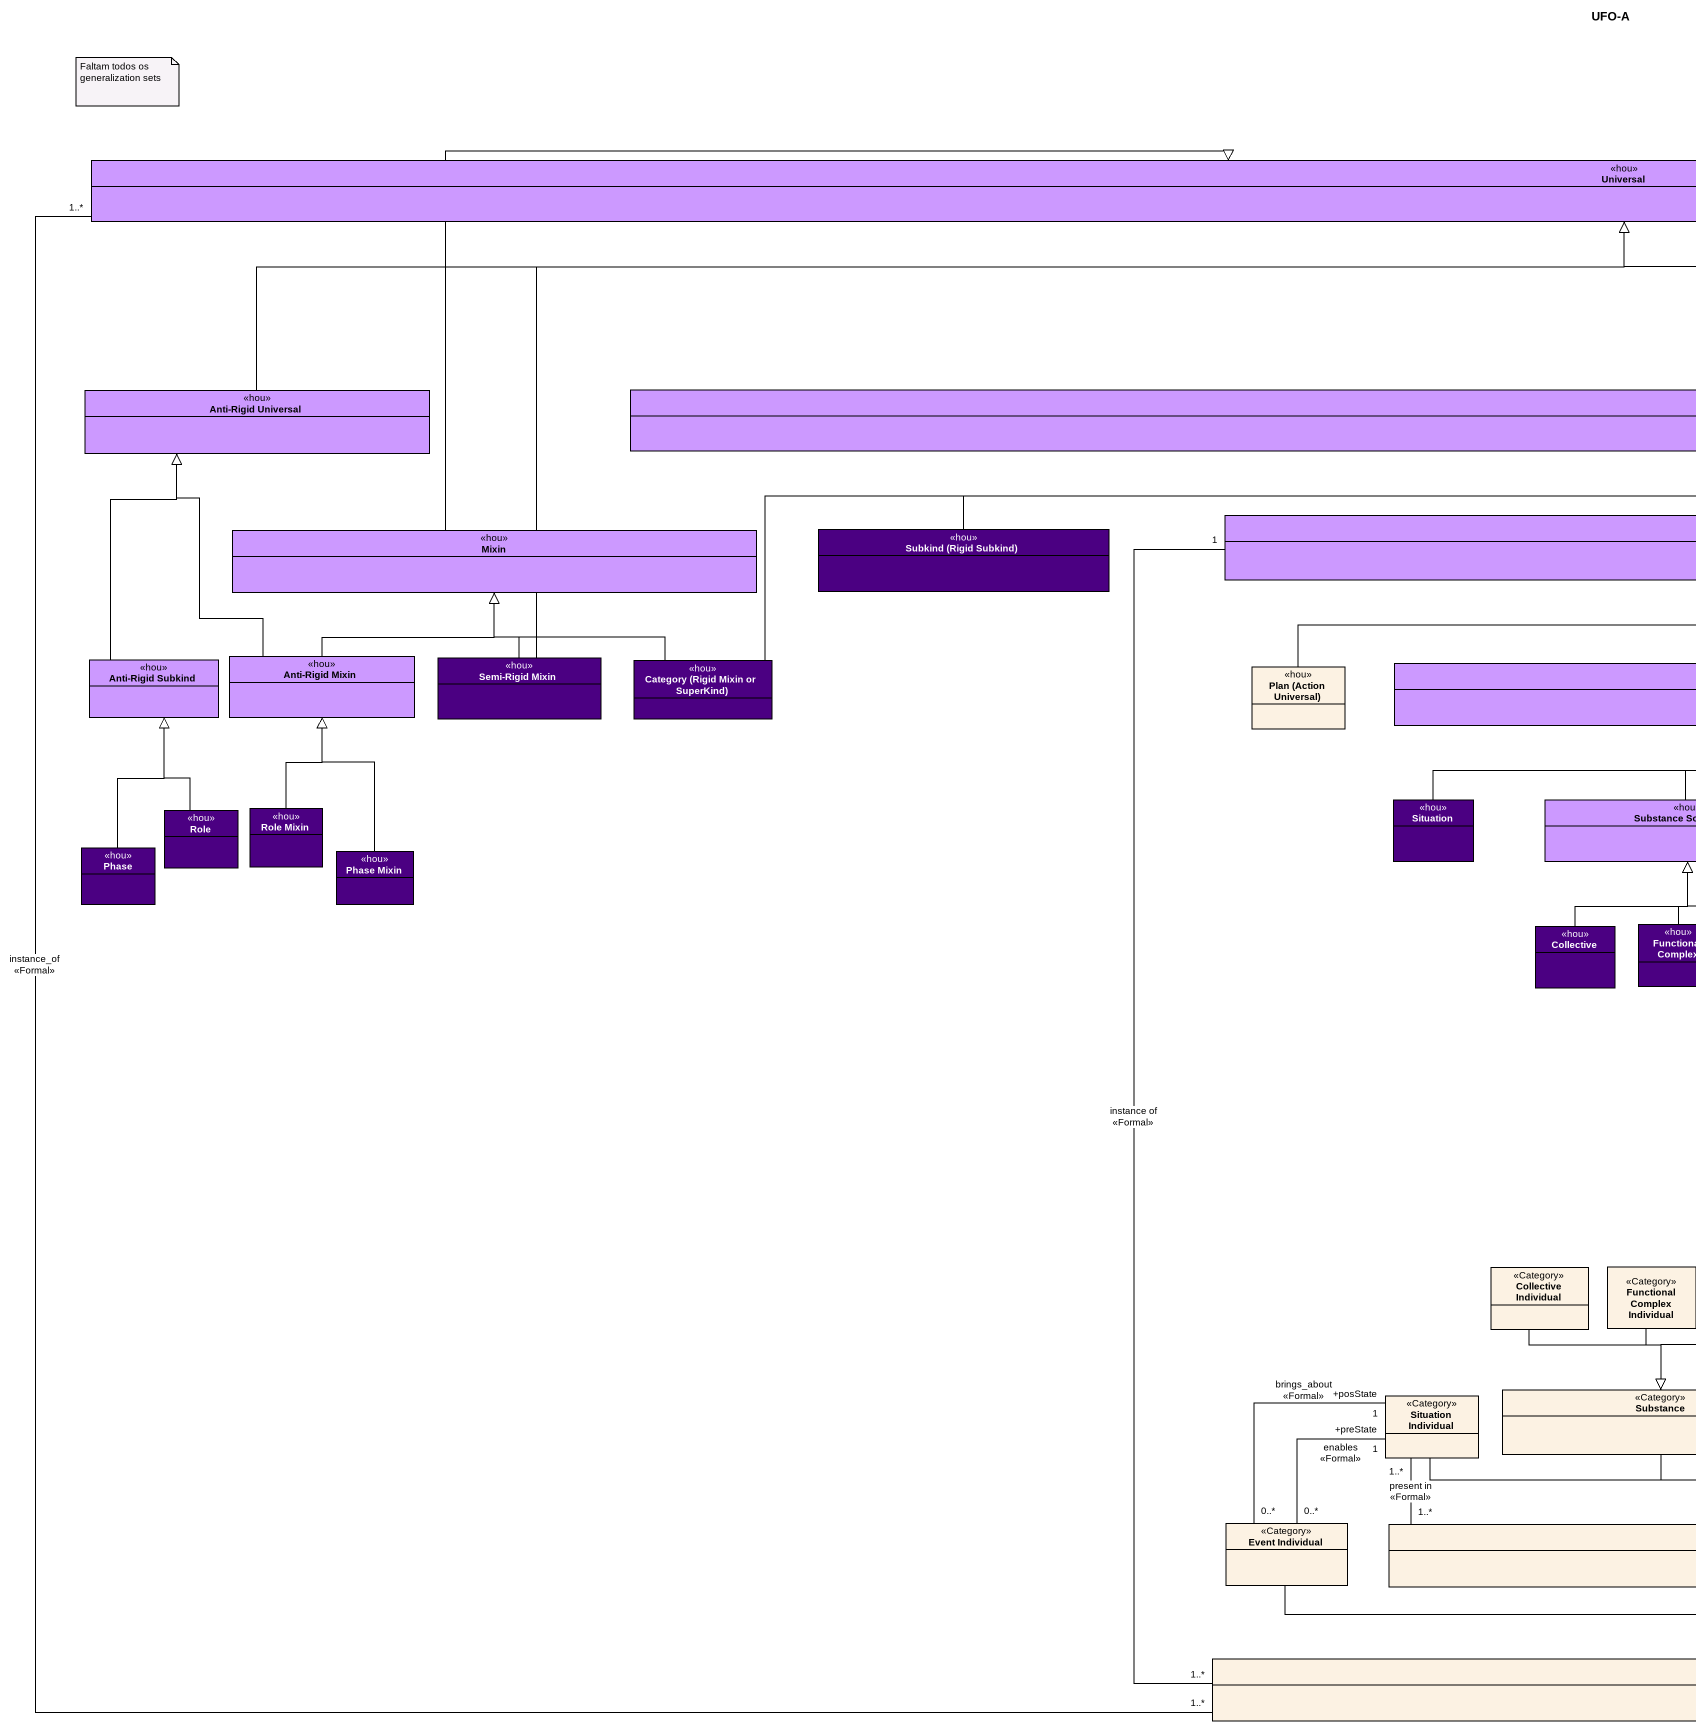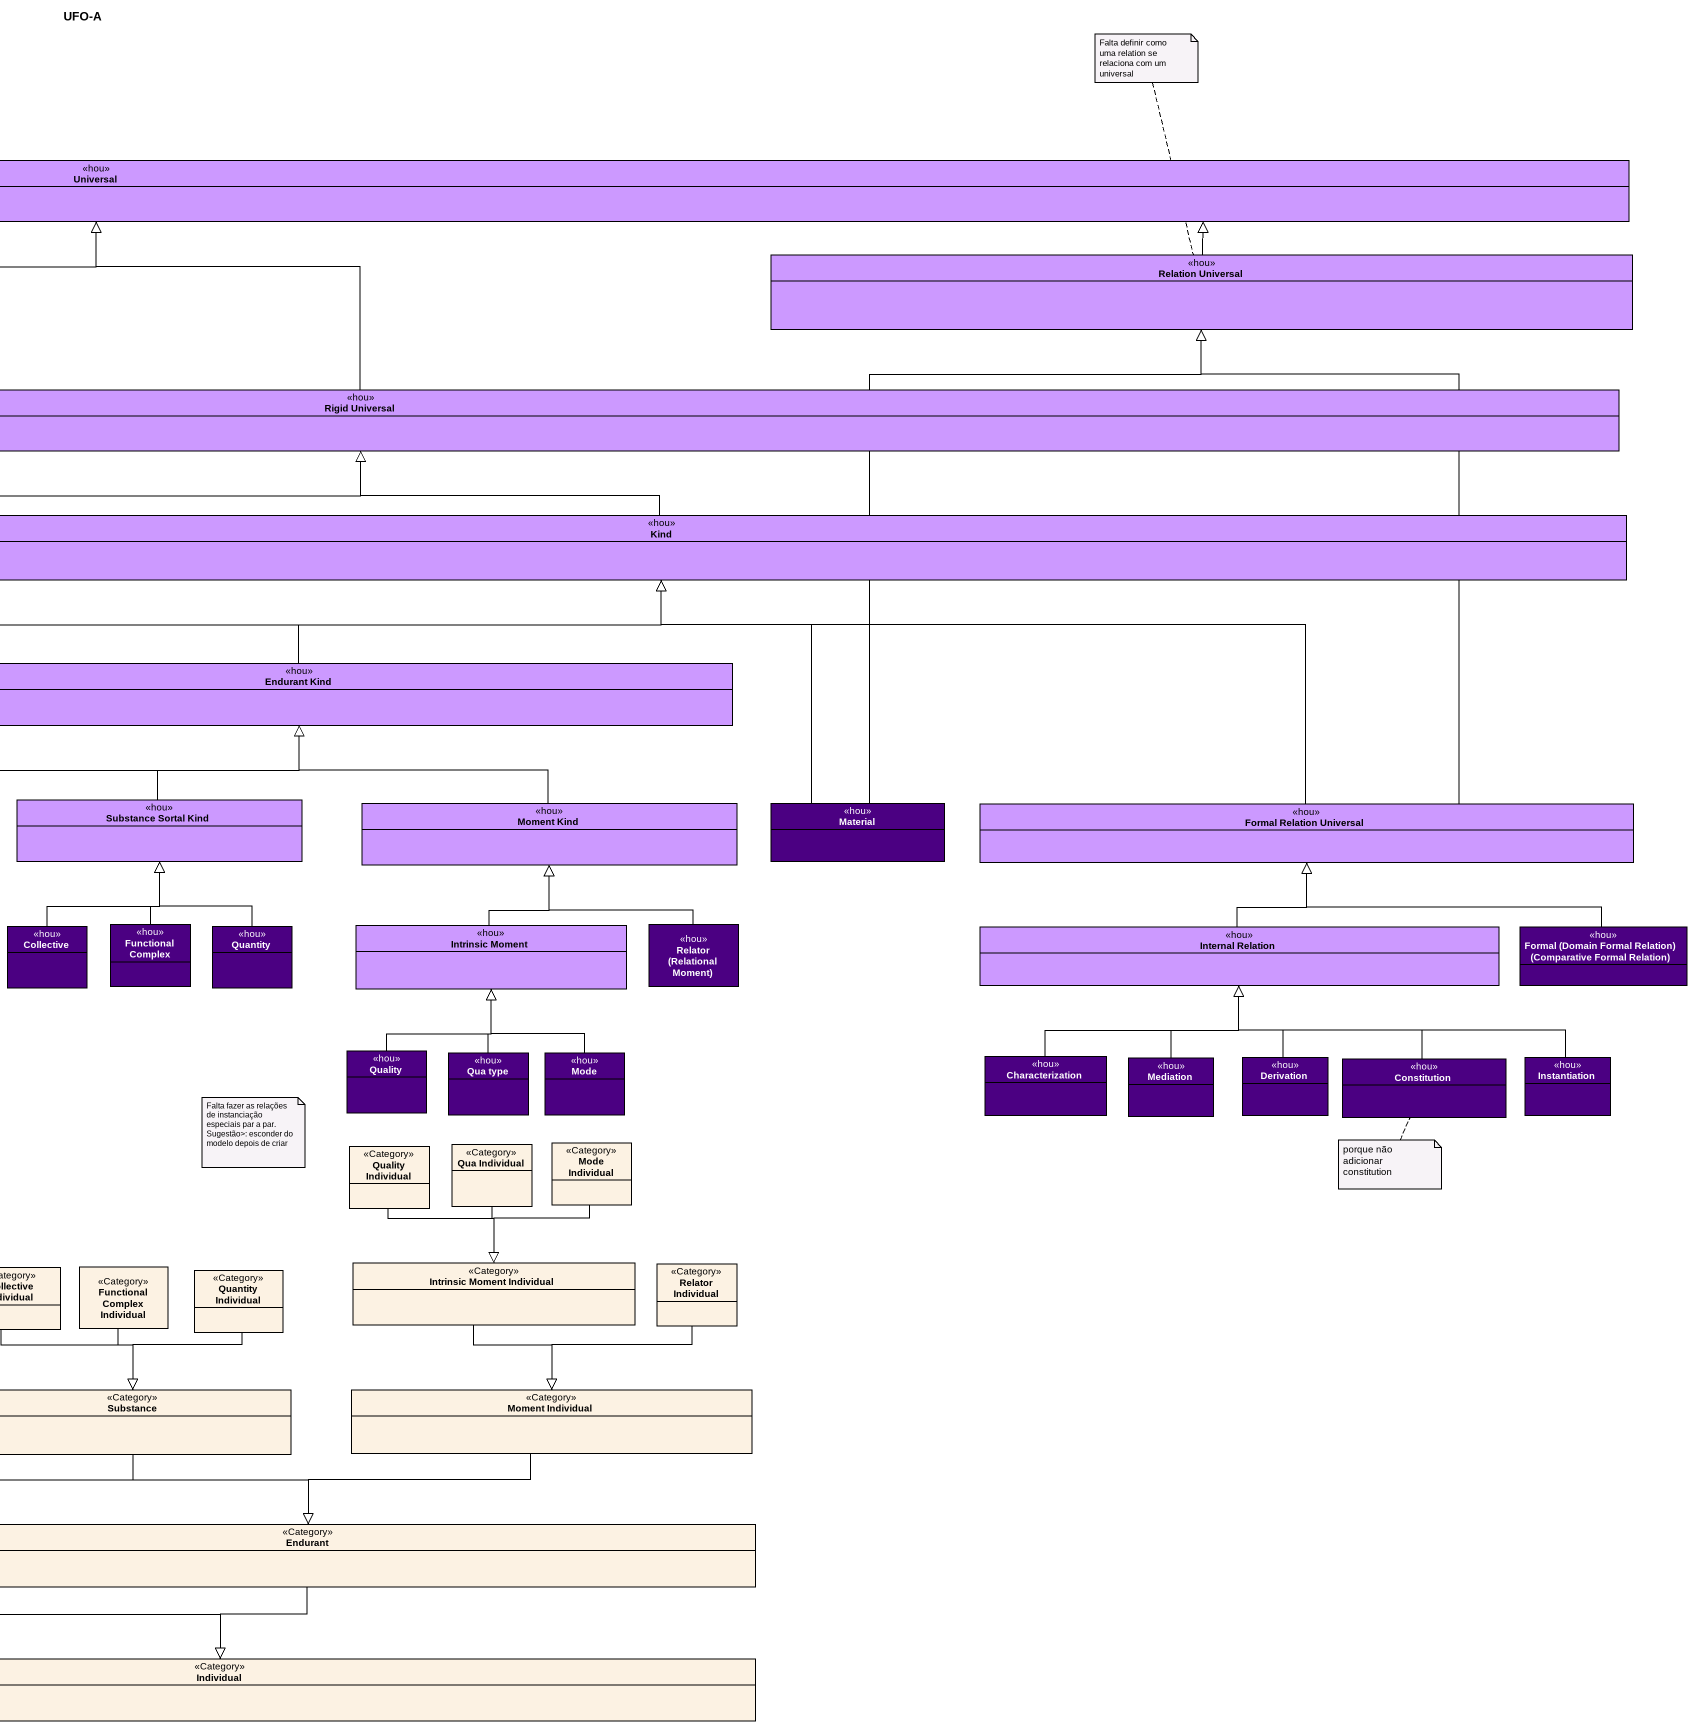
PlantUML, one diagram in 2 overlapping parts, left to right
@startuml
title UFO-A
hide circle
hide empty members
class Universal <<hou>> #CC99FF
class "Relation Universal" as Relation_Universal <<hou>> #CC99FF
class "Anti-Rigid Universal" as Anti_Rigid_Universal <<hou>> #CC99FF
class "Rigid Universal" as Rigid_Universal <<hou>> #CC99FF
class Kind <<hou>> #CC99FF
class Mixin <<hou>> #CC99FF
class "Subkind (Rigid Subkind)" as Subkind_Rigid_Subkind <<hou>> #4B0082
class "Anti-Rigid Subkind" as Anti_Rigid_Subkind <<hou>> #CC99FF
class "Anti-Rigid Mixin" as Anti_Rigid_Mixin <<hou>> #CC99FF
class "Semi-Rigid Mixin" as Semi_Rigid_Mixin <<hou>> #4B0082
class "Category (Rigid Mixin or SuperKind)" as Category_Rigid_Mixin_or <<hou>> #4B0082
class "Plan (Action Universal)" as Plan_Action_Universal <<hou>>
class "Endurant Kind" as Endurant_Kind <<hou>> #CC99FF
class Situation <<hou>> #4B0082
class "Substance Sortal Kind" as Substance_Sortal_Kind <<hou>> #CC99FF
class "Moment Kind" as Moment_Kind <<hou>> #CC99FF
class Material <<hou>> #4B0082
class "Formal Relation Universal" as Formal_Relation_Universal <<hou>> #CC99FF
class Role <<hou>> #4B0082
class "Role Mixin" as Role_Mixin <<hou>> #4B0082
class Phase <<hou>> #4B0082
class "Phase Mixin" as Phase_Mixin <<hou>> #4B0082
class Collective <<hou>> #4B0082
class "Functional Complex" as Functional_Complex <<hou>> #4B0082
class Quantity <<hou>> #4B0082
class "Intrinsic Moment" as Intrinsic_Moment <<hou>> #CC99FF
class "Relator (Relational Moment)" as Relator_Relational_Moment <<hou>> #4B0082
class "Internal Relation" as Internal_Relation <<hou>> #CC99FF
class "Formal (Domain Formal Relation) (Comparative Formal Relation)" as Formal_Domain_Formal <<hou>> #4B0082
class Quality <<hou>> #4B0082
class "Qua type" as Qua_type <<hou>> #4B0082
class Mode <<hou>> #4B0082
class Characterization <<hou>> #4B0082
class Mediation <<hou>> #4B0082
class Derivation <<hou>> #4B0082
class Constitution <<hou>> #4B0082
class Instantiation <<hou>> #4B0082
class "Quality Individual" as Quality_Individual <<Category>>
class "Qua Individual" as Qua_Individual <<Category>>
class "Mode Individual" as Mode_Individual <<Category>>
class "Collective Individual" as Collective_Individual <<Category>>
class "Functional Complex Individual" as Functional_Complex_2 <<Category>>
class "Quantity Individual" as Quantity_Individual <<Category>>
class "Intrinsic Moment Individual" as Intrinsic_Moment_Individual <<Category>>
class "Relator Individual" as Relator_Individual <<Category>>
class "Situation Individual" as Situation_Individual <<Category>>
class Substance <<Category>>
class "Moment Individual" as Moment_Individual <<Category>>
class "Event Individual" as Event_Individual <<Category>>
class Endurant <<Category>>
class Individual <<Category>>
Universal "1..*" -- "1..*" Individual : instance_of\n<<Formal>>
Relation_Universal -left-|> Universal
Anti_Rigid_Universal -right-|> Universal
Rigid_Universal -up-|> Universal
Kind -left-|> Rigid_Universal
Mixin -right-|> Universal
Subkind_Rigid_Subkind -right-|> Rigid_Universal
Anti_Rigid_Subkind -up-|> Anti_Rigid_Universal
Anti_Rigid_Mixin -up-|> Anti_Rigid_Universal
Anti_Rigid_Mixin -up-|> Mixin
Semi_Rigid_Mixin -right-|> Universal
Semi_Rigid_Mixin -up-|> Mixin
Category_Rigid_Mixin_or -right-|> Rigid_Universal
Category_Rigid_Mixin_or -up-|> Mixin
Plan_Action_Universal -right-|> Kind
Endurant_Kind -right-|> Kind
Situation -right-|> Endurant_Kind
Substance_Sortal_Kind -up-|> Endurant_Kind
Moment_Kind -left-|> Endurant_Kind
Material -up-|> Relation_Universal
Material -up-|> Kind
Formal_Relation_Universal -up-|> Relation_Universal
Formal_Relation_Universal -left-|> Kind
Role -up-|> Anti_Rigid_Subkind
Role_Mixin -up-|> Anti_Rigid_Mixin
Phase -up-|> Anti_Rigid_Subkind
Phase_Mixin -up-|> Anti_Rigid_Mixin
Collective -up-|> Substance_Sortal_Kind
Functional_Complex -up-|> Substance_Sortal_Kind
Quantity -up-|> Substance_Sortal_Kind
Intrinsic_Moment -up-|> Moment_Kind
Relator_Relational_Moment -up-|> Moment_Kind
Internal_Relation -up-|> Formal_Relation_Universal
Formal_Domain_Formal -left-|> Formal_Relation_Universal
Quality -up-|> Intrinsic_Moment
Qua_type -up-|> Intrinsic_Moment
Mode -up-|> Intrinsic_Moment
Characterization -up-|> Internal_Relation
Mediation -up-|> Internal_Relation
Derivation -up-|> Internal_Relation
Constitution -up-|> Internal_Relation
Instantiation -left-|> Internal_Relation
Quality_Individual --|> Intrinsic_Moment_Individual
Qua_Individual --|> Intrinsic_Moment_Individual
Mode_Individual --|> Intrinsic_Moment_Individual
Collective_Individual --|> Substance
Functional_Complex_2 --|> Substance
Quantity_Individual --|> Substance
Intrinsic_Moment_Individual --|> Moment_Individual
Relator_Individual --|> Moment_Individual
Situation_Individual -right-|> Endurant
Substance --|> Endurant
Moment_Individual -left-|> Endurant
Event_Individual "0..*" -up- "+preState\n1" Situation_Individual : enables\n<<Formal>>
Event_Individual "0..*" -up- "+posState\n1" Situation_Individual : brings_about\n<<Formal>>
Event_Individual -right-|> Individual
Endurant "1..*" -left- "1..*" Situation_Individual : present in\n<<Formal>>
Endurant --|> Individual
Individual "1..*" -up- "1" Kind : instance of\n<<Formal>>
note top of Relation_Universal : Falta definir como uma relation se relaciona com um universal
note as N2
  Faltam todos os generalization sets
end note
note as N3
  Falta fazer as relações de instanciação especiais par a par.
  Sugestão>: esconder do modelo depois de criar
end note
note bottom of Constitution : porque não adicionar constitution
@enduml
